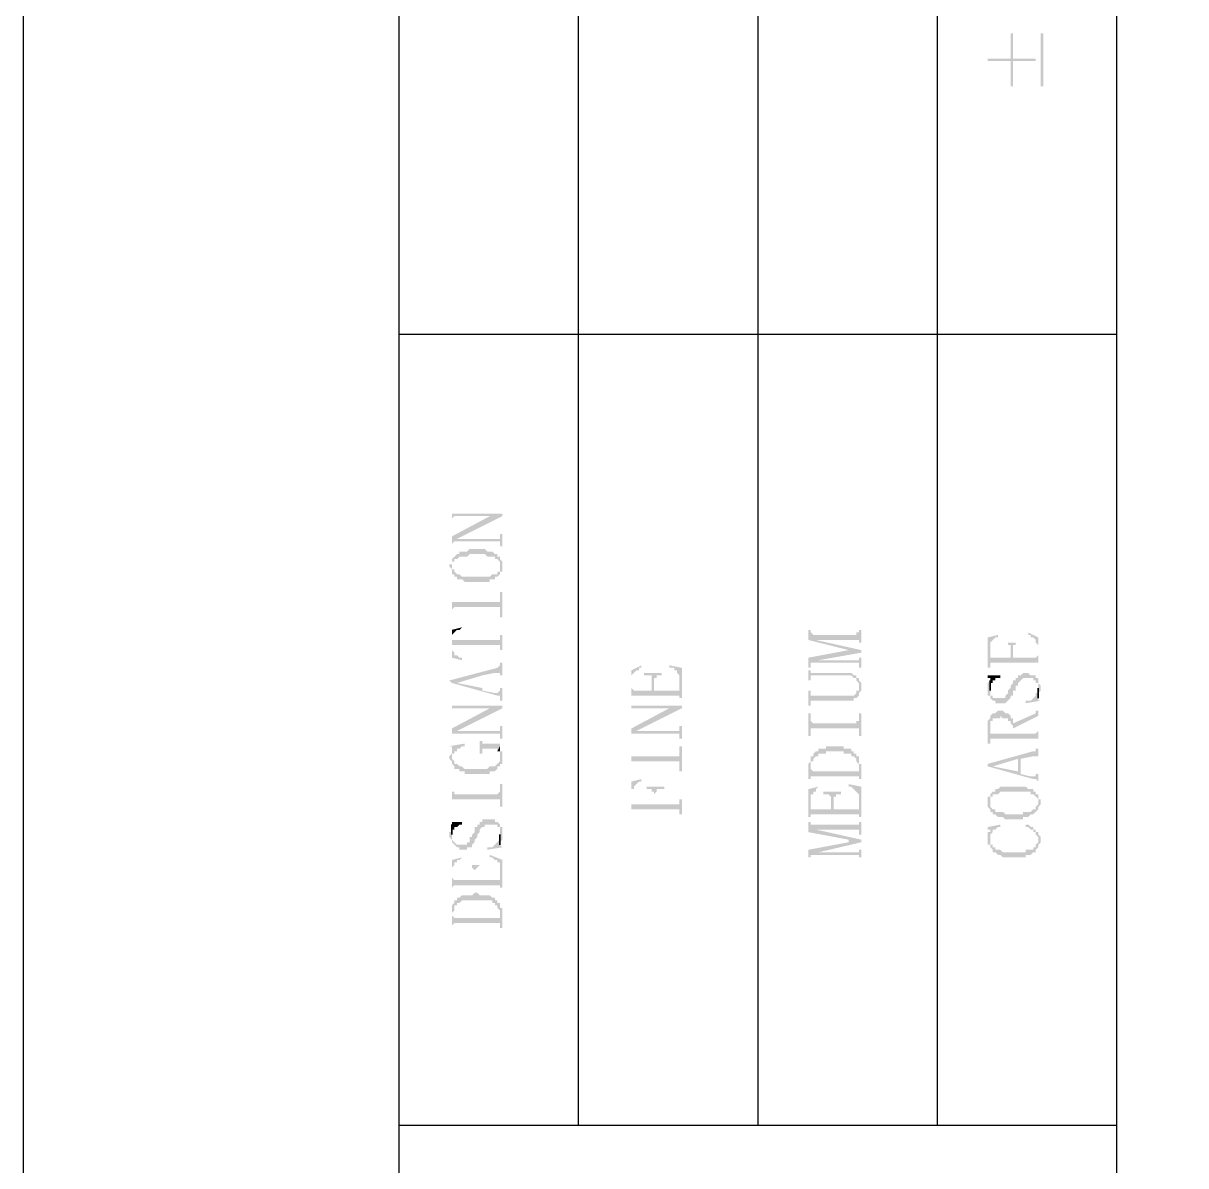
# Model space of a CAD drawing. Header units: millimetres. Extents: x 1167 to 2269, y 1197 to 1555.
# Drawn here: x 1409.28 to 1430.03, y 1474.59 to 1494.99 of the extents above; entities that cross this region are included whole.
import ezdxf

# ---------------------------------------------------------------- set-up
doc = ezdxf.new("R2010")
doc.units = ezdxf.units.MM

msp = doc.modelspace()

# ---------------------------------------------------------------- hatches: boundary and pattern name
at = {"transparency": 33554559}
for points in [[(1426.49876, 1494.35942), (1426.49876, 1494.31428), (1426.90495, 1494.31428), (1426.90495, 1493.86296), (1426.95008, 1493.86296), (1426.95008, 1494.31428), (1427.35627, 1494.31428), (1427.35627, 1494.35942), (1426.95008, 1494.35942), (1426.95008, 1494.81074), (1426.90495, 1494.81074), (1426.90495, 1494.35942)], [(1427.49167, 1493.86296), (1427.49167, 1494.81074), (1427.44654, 1494.81074), (1427.44654, 1493.86296)], [(1416.93074, 1486.32589), (1416.93074, 1486.10023), (1416.93074, 1486.14536), (1416.93074, 1486.14536), (1416.97587, 1486.19049), (1417.83339, 1486.19049), (1417.83339, 1486.23562), (1416.93074, 1486.23562)], [(1416.93074, 1485.82944), (1416.93074, 1485.64891), (1416.93074, 1485.69404), (1416.93074, 1485.69404), (1416.97587, 1485.73917), (1416.97587, 1485.73917), (1417.02101, 1485.7843), (1417.83339, 1486.19049), (1417.60772, 1486.19049)], [(1416.97587, 1485.73917), (1417.78825, 1485.73917), (1417.78825, 1485.69404), (1417.78825, 1485.64891), (1417.83339, 1485.64891), (1417.83339, 1485.87457), (1417.78825, 1485.87457), (1417.78825, 1485.7843), (1417.02101, 1485.7843)], [(1416.93074, 1485.42325), (1416.93074, 1485.28785), (1416.93074, 1485.33298), (1416.93074, 1485.37811), (1416.97587, 1485.37811), (1416.97587, 1485.42325), (1417.02101, 1485.42325), (1417.06614, 1485.46838), (1417.20154, 1485.46838), (1417.24667, 1485.51351), (1417.51746, 1485.51351), (1417.56259, 1485.46838), (1417.69799, 1485.46838), (1417.69799, 1485.42325), (1417.74312, 1485.42325), (1417.78825, 1485.37811), (1417.78825, 1485.33298), (1417.78825, 1485.28785), (1417.78825, 1485.42325), (1417.78825, 1485.46838), (1417.74312, 1485.46838), (1417.74312, 1485.51351), (1417.69799, 1485.51351), (1417.65286, 1485.55864), (1417.56259, 1485.55864), (1417.51746, 1485.60377), (1417.24667, 1485.60377), (1417.20154, 1485.55864), (1417.06614, 1485.55864), (1417.06614, 1485.51351), (1417.02101, 1485.51351), (1416.97587, 1485.46838), (1416.97587, 1485.46838)], [(1416.88561, 1485.28785), (1416.88561, 1485.28785), (1416.93074, 1485.24272), (1416.93074, 1485.19758), (1416.93074, 1485.15245), (1416.97587, 1485.15245), (1416.97587, 1485.10732), (1417.02101, 1485.10732), (1417.02101, 1485.06219), (1417.11127, 1485.06219), (1417.1564, 1485.01706), (1417.60772, 1485.01706), (1417.60772, 1485.06219), (1417.69799, 1485.06219), (1417.69799, 1485.10732), (1417.74312, 1485.10732), (1417.78825, 1485.15245), (1417.78825, 1485.19758), (1417.83339, 1485.19758), (1417.83339, 1485.24272), (1417.83339, 1485.28785), (1417.83339, 1485.33298), (1417.83339, 1485.37811), (1417.83339, 1485.37811), (1417.78825, 1485.42325), (1417.78825, 1485.28785), (1417.78825, 1485.24272), (1417.78825, 1485.19758), (1417.74312, 1485.19758), (1417.74312, 1485.15245), (1417.65286, 1485.15245), (1417.60772, 1485.10732), (1417.11127, 1485.10732), (1417.06614, 1485.15245), (1417.02101, 1485.15245), (1416.97587, 1485.19758), (1416.97587, 1485.24272), (1416.93074, 1485.24272), (1416.93074, 1485.28785), (1416.93074, 1485.42325), (1416.93074, 1485.37811), (1416.93074, 1485.33298), (1416.88561, 1485.33298)], [(1416.93074, 1484.83653), (1416.93074, 1484.38521), (1416.93074, 1484.5206), (1416.93074, 1484.5206), (1416.97587, 1484.56573), (1417.78825, 1484.56573), (1417.78825, 1484.38521), (1417.83339, 1484.38521), (1417.83339, 1484.83653), (1417.78825, 1484.83653), (1417.78825, 1484.70113), (1417.78825, 1484.656), (1416.93074, 1484.656)], [(1416.93074, 1484.15954), (1416.93074, 1484.02415), (1416.93074, 1484.06928), (1416.97587, 1484.11441), (1416.97587, 1484.11441), (1417.02101, 1484.15954), (1417.06614, 1484.15954), (1417.11127, 1484.20468), (1417.11127, 1484.20468)], [(1416.93074, 1484.15954), (1416.93074, 1483.66309), (1417.11127, 1483.61796), (1417.11127, 1483.66309), (1417.06614, 1483.66309), (1417.02101, 1483.70822), (1416.97587, 1483.70822), (1416.97587, 1483.75336), (1416.97587, 1483.75336), (1416.93074, 1483.79849), (1416.93074, 1484.02415)], [(1416.93074, 1484.02415), (1416.93074, 1483.84362), (1416.93074, 1483.88875), (1417.78825, 1483.88875), (1417.78825, 1483.84362), (1417.78825, 1483.79849), (1417.83339, 1483.79849), (1417.83339, 1484.06928), (1417.78825, 1484.06928), (1417.78825, 1484.02415), (1417.78825, 1483.97902), (1416.93074, 1483.97902)], [(1423.29438, 1484.15954), (1423.29438, 1483.97902), (1424.01649, 1483.79849), (1424.01649, 1483.79849), (1424.24215, 1483.75336), (1424.24215, 1483.79849), (1423.42977, 1483.97902), (1423.42977, 1483.97902), (1423.38464, 1484.06928), (1423.38464, 1484.06928), (1423.33951, 1484.11441), (1423.33951, 1484.15954), (1423.33951, 1484.15954)], [(1423.38464, 1484.06928), (1423.42977, 1483.97902), (1424.19702, 1483.97902), (1424.19702, 1483.93388), (1424.24215, 1483.93388), (1424.24215, 1484.15954), (1424.19702, 1484.15954), (1424.19702, 1484.11441), (1424.15189, 1484.11441), (1424.15189, 1484.06928)], [(1426.49876, 1484.02415), (1426.49876, 1483.48256), (1426.54389, 1483.48256), (1426.54389, 1483.88875), (1426.54389, 1483.93388), (1426.54389, 1483.93388), (1426.58903, 1483.97902), (1426.58903, 1483.97902), (1426.63416, 1484.02415), (1426.67929, 1484.02415), (1426.67929, 1484.06928), (1426.67929, 1484.06928)], [(1427.22088, 1484.06928), (1427.26601, 1484.06928), (1427.26601, 1484.02415), (1427.31114, 1484.02415), (1427.35627, 1483.97902), (1427.35627, 1483.93388), (1427.35627, 1483.93388), (1427.40141, 1483.88875), (1427.40141, 1483.48256), (1427.40141, 1484.02415), (1427.22088, 1484.11441)], [(1423.29438, 1483.66309), (1423.29438, 1483.48256), (1423.33951, 1483.48256), (1423.33951, 1483.52769), (1423.33951, 1483.57283), (1423.38464, 1483.57283), (1423.47491, 1483.61796), (1424.24215, 1483.75336), (1424.01649, 1483.79849)], [(1426.54389, 1483.52769), (1426.54389, 1483.57283), (1427.40141, 1483.57283), (1427.40141, 1483.52769), (1427.40141, 1483.70822), (1427.40141, 1483.70822), (1427.35627, 1483.66309), (1426.95008, 1483.66309), (1426.95008, 1483.79849), (1426.90495, 1483.66309), (1426.54389, 1483.66309), (1426.54389, 1483.84362)], [(1426.76956, 1483.93388), (1426.85982, 1483.93388), (1426.85982, 1483.88875), (1426.90495, 1483.88875), (1426.90495, 1483.66309), (1426.95008, 1483.79849), (1426.95008, 1483.84362), (1426.95008, 1483.88875), (1426.99522, 1483.88875), (1426.99522, 1483.93388), (1427.08548, 1483.93388)], [(1416.88561, 1483.2569), (1416.93074, 1483.21177), (1417.02101, 1483.21177), (1417.47233, 1483.34717), (1417.47233, 1483.1215), (1417.47233, 1483.34717), (1417.69799, 1483.3923), (1417.78825, 1483.3923), (1417.78825, 1483.34717), (1417.83339, 1483.34717), (1417.83339, 1483.57283), (1417.78825, 1483.57283), (1417.78825, 1483.52769), (1417.78825, 1483.52769), (1417.74312, 1483.48256), (1417.74312, 1483.48256)], [(1423.38464, 1483.57283), (1424.19702, 1483.57283), (1424.19702, 1483.52769), (1424.19702, 1483.48256), (1424.24215, 1483.48256), (1424.24215, 1483.66309), (1424.19702, 1483.66309), (1424.19702, 1483.61796), (1423.47491, 1483.61796)], [(1420.13513, 1483.43743), (1420.13513, 1482.94098), (1420.13513, 1483.30203), (1420.13513, 1483.34717), (1420.18026, 1483.3923), (1420.18026, 1483.3923), (1420.22539, 1483.43743), (1420.27052, 1483.43743), (1420.27052, 1483.48256), (1420.31566, 1483.48256), (1420.31566, 1483.52769)], [(1420.36079, 1483.3923), (1420.36079, 1483.34717), (1420.49618, 1483.34717), (1420.49618, 1483.30203), (1420.49618, 1483.2569), (1420.49618, 1483.07637), (1420.54132, 1483.2569), (1420.54132, 1483.30203), (1420.58645, 1483.30203), (1420.58645, 1483.34717), (1420.67671, 1483.34717), (1420.67671, 1483.3923)], [(1420.81211, 1483.48256), (1420.90237, 1483.48256), (1420.90237, 1483.43743), (1420.94751, 1483.43743), (1420.94751, 1483.3923), (1420.94751, 1483.3923), (1420.99264, 1483.34717), (1420.99264, 1482.94098), (1421.03777, 1482.94098), (1421.03777, 1483.48256), (1420.81211, 1483.52769)], [(1423.29438, 1483.43743), (1423.29438, 1483.2569), (1423.33951, 1483.2569), (1423.33951, 1483.30203), (1423.33951, 1483.34717), (1424.06163, 1483.34717), (1424.10676, 1483.30203), (1424.15189, 1483.30203), (1424.15189, 1483.2569), (1424.15189, 1483.2569), (1424.19702, 1483.21177), (1424.19702, 1483.16664), (1424.19702, 1483.30203), (1424.15189, 1483.30203), (1424.15189, 1483.34717), (1424.10676, 1483.34717), (1424.06163, 1483.3923), (1423.33951, 1483.3923), (1423.33951, 1483.43743), (1423.33951, 1483.43743)], [(1426.49876, 1483.1215), (1426.49876, 1483.03124), (1426.49876, 1482.98611), (1426.54389, 1482.98611), (1426.54389, 1482.94098), (1426.54389, 1482.94098), (1426.58903, 1482.89584), (1426.63416, 1482.89584), (1426.63416, 1482.85071), (1426.81469, 1482.85071), (1426.85982, 1482.89584), (1426.85982, 1482.89584), (1426.90495, 1482.94098), (1426.90495, 1482.98611), (1426.95008, 1482.98611), (1426.95008, 1483.07637), (1426.99522, 1483.07637), (1426.99522, 1483.16664), (1427.04035, 1483.16664), (1427.04035, 1483.21177), (1427.04035, 1483.21177), (1427.08548, 1483.2569), (1427.08548, 1483.2569), (1427.13061, 1483.30203), (1427.31114, 1483.30203), (1427.31114, 1483.2569), (1427.35627, 1483.2569), (1427.35627, 1483.21177), (1427.40141, 1483.21177), (1427.40141, 1483.16664), (1427.40141, 1482.98611), (1427.40141, 1483.03124), (1427.40141, 1483.03124), (1427.44654, 1483.07637), (1427.44654, 1483.1215), (1427.44654, 1483.16664), (1427.44654, 1483.16664), (1427.40141, 1483.21177), (1427.40141, 1483.2569), (1427.40141, 1483.30203), (1427.35627, 1483.30203), (1427.35627, 1483.34717), (1427.26601, 1483.34717), (1427.22088, 1483.3923), (1427.13061, 1483.3923), (1427.08548, 1483.34717), (1427.04035, 1483.34717), (1427.04035, 1483.30203), (1426.99522, 1483.30203), (1426.99522, 1483.2569), (1426.95008, 1483.2569), (1426.95008, 1483.21177), (1426.95008, 1483.21177), (1426.90495, 1483.16664), (1426.90495, 1483.1215), (1426.90495, 1483.1215), (1426.85982, 1483.07637), (1426.85982, 1483.03124), (1426.85982, 1483.03124), (1426.81469, 1482.98611), (1426.81469, 1482.94098), (1426.58903, 1482.94098), (1426.58903, 1482.98611), (1426.54389, 1482.98611), (1426.54389, 1483.03124), (1426.54389, 1483.07637), (1426.54389, 1483.2569), (1426.49876, 1483.21177), (1426.49876, 1483.16664)], [(1416.93074, 1483.21177), (1417.74312, 1482.98611), (1417.78825, 1482.98611), (1417.78825, 1482.94098), (1417.78825, 1482.89584), (1417.83339, 1482.89584), (1417.83339, 1483.1215), (1417.78825, 1483.1215), (1417.78825, 1483.07637), (1417.78825, 1483.07637), (1417.74312, 1483.03124), (1417.69799, 1483.03124), (1417.47233, 1483.07637), (1417.47233, 1483.34717), (1417.47233, 1483.1215), (1417.02101, 1483.21177), (1417.02101, 1483.21177)], [(1420.13513, 1482.94098), (1420.13513, 1482.98611), (1420.99264, 1482.98611), (1420.99264, 1482.94098), (1420.99264, 1483.1215), (1420.99264, 1483.07637), (1420.54132, 1483.07637), (1420.54132, 1483.2569), (1420.49618, 1483.07637), (1420.18026, 1483.07637), (1420.13513, 1483.1215), (1420.13513, 1483.30203)], [(1423.29438, 1483.07637), (1423.29438, 1482.80558), (1423.33951, 1482.80558), (1423.33951, 1482.85071), (1423.33951, 1482.89584), (1424.10676, 1482.89584), (1424.10676, 1482.94098), (1424.15189, 1482.94098), (1424.19702, 1482.98611), (1424.19702, 1483.03124), (1424.19702, 1483.03124), (1424.24215, 1483.07637), (1424.24215, 1483.1215), (1424.24215, 1483.16664), (1424.24215, 1483.21177), (1424.19702, 1483.2569), (1424.19702, 1483.1215), (1424.19702, 1483.07637), (1424.15189, 1483.07637), (1424.15189, 1483.03124), (1424.15189, 1483.03124), (1424.10676, 1482.98611), (1423.33951, 1482.98611), (1423.33951, 1483.07637)], [(1426.49876, 1483.34717), (1426.49876, 1483.30203), (1426.54389, 1483.30203), (1426.54389, 1483.16664), (1426.54389, 1483.21177), (1426.58903, 1483.21177), (1426.58903, 1483.2569), (1426.63416, 1483.2569), (1426.63416, 1483.30203), (1426.72442, 1483.30203), (1426.72442, 1483.34717)], [(1427.17575, 1482.85071), (1427.17575, 1482.85071), (1427.44654, 1482.89584), (1427.40141, 1482.89584), (1427.40141, 1482.94098), (1427.40141, 1483.07637), (1427.40141, 1483.03124), (1427.35627, 1483.03124), (1427.35627, 1482.98611), (1427.35627, 1482.98611), (1427.31114, 1482.94098), (1427.31114, 1482.94098), (1427.26601, 1482.89584), (1427.17575, 1482.89584)], [(1416.93074, 1482.89584), (1416.93074, 1482.67018), (1416.93074, 1482.76045), (1417.83339, 1482.76045), (1417.83339, 1482.80558), (1416.93074, 1482.80558)], [(1416.93074, 1482.39939), (1416.93074, 1482.21886), (1416.93074, 1482.30913), (1416.97587, 1482.30913), (1417.02101, 1482.35426), (1417.83339, 1482.76045), (1417.60772, 1482.76045)], [(1420.13513, 1482.89584), (1420.13513, 1482.67018), (1420.13513, 1482.71532), (1420.13513, 1482.76045), (1421.03777, 1482.76045), (1421.03777, 1482.80558), (1420.13513, 1482.80558)], [(1420.13513, 1482.39939), (1420.13513, 1482.21886), (1420.13513, 1482.26399), (1420.13513, 1482.30913), (1420.18026, 1482.30913), (1420.22539, 1482.35426), (1421.03777, 1482.76045), (1420.81211, 1482.76045)], [(1426.95008, 1482.48965), (1426.95008, 1482.39939), (1427.40141, 1482.62505), (1427.40141, 1482.76045), (1427.40141, 1482.71532), (1427.35627, 1482.71532), (1427.35627, 1482.67018), (1427.35627, 1482.67018)], [(1423.29438, 1482.67018), (1423.29438, 1482.26399), (1423.33951, 1482.26399), (1423.33951, 1482.39939), (1424.19702, 1482.39939), (1424.19702, 1482.26399), (1424.24215, 1482.26399), (1424.24215, 1482.67018), (1424.19702, 1482.67018), (1424.19702, 1482.53479), (1424.15189, 1482.53479), (1424.15189, 1482.48965), (1423.38464, 1482.48965), (1423.33951, 1482.53479), (1423.33951, 1482.67018)], [(1426.49876, 1482.44452), (1426.49876, 1482.1286), (1426.54389, 1482.1286), (1426.54389, 1482.44452), (1426.54389, 1482.53479), (1426.58903, 1482.53479), (1426.58903, 1482.57992), (1426.72442, 1482.57992), (1426.72442, 1482.62505), (1426.72442, 1482.62505), (1426.76956, 1482.57992), (1426.85982, 1482.57992), (1426.85982, 1482.53479), (1426.90495, 1482.53479), (1426.90495, 1482.48965), (1426.90495, 1482.48965), (1426.95008, 1482.44452), (1426.95008, 1482.30913), (1426.95008, 1482.57992), (1426.90495, 1482.57992), (1426.90495, 1482.62505), (1426.90495, 1482.62505), (1426.85982, 1482.67018), (1426.81469, 1482.67018), (1426.76956, 1482.71532), (1426.67929, 1482.71532), (1426.63416, 1482.67018), (1426.58903, 1482.67018), (1426.54389, 1482.62505), (1426.54389, 1482.57992), (1426.54389, 1482.57992), (1426.49876, 1482.53479), (1426.49876, 1482.48965), (1426.49876, 1482.48965)], [(1426.54389, 1482.17373), (1426.54389, 1482.21886), (1427.40141, 1482.21886), (1427.40141, 1482.1286), (1427.40141, 1482.39939), (1427.40141, 1482.35426), (1427.40141, 1482.35426), (1427.35627, 1482.30913), (1426.95008, 1482.30913), (1426.95008, 1482.53479), (1426.95008, 1482.57992), (1426.95008, 1482.30913), (1426.54389, 1482.30913), (1426.54389, 1482.39939)], [(1416.97587, 1482.30913), (1417.78825, 1482.30913), (1417.78825, 1482.21886), (1417.83339, 1482.21886), (1417.83339, 1482.44452), (1417.78825, 1482.44452), (1417.78825, 1482.39939), (1417.78825, 1482.35426), (1417.02101, 1482.35426)], [(1420.18026, 1482.30913), (1420.99264, 1482.30913), (1420.99264, 1482.21886), (1421.03777, 1482.21886), (1421.03777, 1482.44452), (1420.99264, 1482.44452), (1420.99264, 1482.39939), (1420.99264, 1482.35426), (1420.22539, 1482.35426)], [(1416.88561, 1482.08346), (1416.93074, 1482.08346), (1416.93074, 1482.03833), (1416.93074, 1481.90294), (1416.93074, 1481.94807), (1416.97587, 1481.94807), (1416.97587, 1481.9932), (1417.02101, 1481.9932), (1417.02101, 1482.03833), (1417.06614, 1482.03833), (1417.11127, 1482.08346), (1417.1564, 1482.08346), (1417.1564, 1482.1286)], [(1417.4272, 1482.17373), (1417.4272, 1481.94807), (1417.47233, 1481.94807), (1417.47233, 1481.9932), (1417.47233, 1482.03833), (1417.74312, 1482.03833), (1417.74312, 1481.9932), (1417.78825, 1482.08346), (1417.78825, 1482.1286), (1417.47233, 1482.1286), (1417.47233, 1482.17373), (1417.47233, 1482.17373)], [(1416.88561, 1481.90294), (1416.88561, 1481.8578), (1416.88561, 1481.8578), (1416.93074, 1481.81267), (1416.93074, 1481.76754), (1416.93074, 1481.76754), (1416.97587, 1481.72241), (1416.97587, 1481.67728), (1417.06614, 1481.67728), (1417.06614, 1481.63214), (1417.1564, 1481.63214), (1417.1564, 1481.58701), (1417.60772, 1481.58701), (1417.60772, 1481.63214), (1417.69799, 1481.63214), (1417.74312, 1481.67728), (1417.74312, 1481.72241), (1417.78825, 1481.72241), (1417.78825, 1481.76754), (1417.83339, 1481.76754), (1417.83339, 1481.81267), (1417.83339, 1481.90294), (1417.83339, 1481.94807), (1417.83339, 1481.9932), (1417.78825, 1481.9932), (1417.78825, 1481.8578), (1417.78825, 1481.81267), (1417.78825, 1481.81267), (1417.74312, 1481.76754), (1417.74312, 1481.76754), (1417.69799, 1481.72241), (1417.60772, 1481.72241), (1417.56259, 1481.67728), (1417.1564, 1481.67728), (1417.11127, 1481.72241), (1417.06614, 1481.72241), (1417.02101, 1481.76754), (1416.97587, 1481.76754), (1416.97587, 1481.81267), (1416.97587, 1481.81267), (1416.93074, 1481.8578), (1416.93074, 1481.9932), (1416.93074, 1481.94807), (1416.93074, 1481.94807)], [(1417.74312, 1481.9932), (1417.78825, 1481.9932), (1417.78825, 1481.90294), (1417.78825, 1482.03833), (1417.78825, 1482.08346)], [(1420.13513, 1482.08346), (1420.13513, 1481.63214), (1420.13513, 1481.76754), (1420.13513, 1481.81267), (1420.99264, 1481.81267), (1420.99264, 1481.63214), (1421.03777, 1481.63214), (1421.03777, 1482.08346), (1420.99264, 1482.08346), (1420.99264, 1481.94807), (1420.99264, 1481.90294), (1420.13513, 1481.90294), (1420.13513, 1481.94807)], [(1423.29438, 1481.72241), (1423.29438, 1481.49675), (1423.33951, 1481.49675), (1423.33951, 1481.72241), (1423.33951, 1481.76754), (1423.33951, 1481.81267), (1423.38464, 1481.81267), (1423.38464, 1481.8578), (1423.38464, 1481.8578), (1423.42977, 1481.90294), (1423.47491, 1481.90294), (1423.47491, 1481.94807), (1423.6103, 1481.94807), (1423.6103, 1481.9932), (1423.92623, 1481.9932), (1423.92623, 1481.94807), (1424.06163, 1481.94807), (1424.06163, 1481.90294), (1424.10676, 1481.90294), (1424.15189, 1481.8578), (1424.15189, 1481.81267), (1424.15189, 1481.81267), (1424.19702, 1481.76754), (1424.19702, 1481.49675), (1424.24215, 1481.49675), (1424.24215, 1481.72241), (1424.24215, 1481.76754), (1424.19702, 1481.76754), (1424.19702, 1481.8578), (1424.19702, 1481.90294), (1424.15189, 1481.90294), (1424.15189, 1481.94807), (1424.10676, 1481.94807), (1424.10676, 1481.9932), (1424.06163, 1481.9932), (1424.06163, 1482.03833), (1423.92623, 1482.03833), (1423.92623, 1482.08346), (1423.6103, 1482.08346), (1423.6103, 1482.03833), (1423.47491, 1482.03833), (1423.47491, 1481.9932), (1423.42977, 1481.9932), (1423.38464, 1481.94807), (1423.38464, 1481.90294), (1423.33951, 1481.90294), (1423.33951, 1481.8578), (1423.33951, 1481.81267), (1423.33951, 1481.81267), (1423.29438, 1481.76754), (1423.29438, 1481.76754)], [(1426.49876, 1481.76754), (1426.49876, 1481.72241), (1426.58903, 1481.72241), (1427.04035, 1481.8578), (1427.04035, 1481.63214), (1427.08548, 1481.8578), (1427.31114, 1481.90294), (1427.40141, 1481.90294), (1427.40141, 1481.8578), (1427.40141, 1482.08346), (1427.40141, 1482.03833), (1427.35627, 1482.03833), (1427.35627, 1481.9932), (1427.31114, 1481.9932)], [(1423.33951, 1481.49675), (1423.33951, 1481.54188), (1424.19702, 1481.54188), (1424.19702, 1481.49675), (1424.19702, 1481.67728), (1424.19702, 1481.63214), (1423.38464, 1481.63214), (1423.33951, 1481.67728), (1423.33951, 1481.72241)], [(1426.49876, 1481.72241), (1427.31114, 1481.49675), (1427.35627, 1481.49675), (1427.40141, 1481.45161), (1427.40141, 1481.40648), (1427.40141, 1481.63214), (1427.40141, 1481.58701), (1427.35627, 1481.58701), (1427.35627, 1481.54188), (1427.26601, 1481.54188), (1427.08548, 1481.58701), (1427.08548, 1481.8578), (1427.04035, 1481.63214), (1426.58903, 1481.72241), (1426.58903, 1481.72241)], [(1420.13513, 1481.45161), (1420.13513, 1480.8649), (1420.13513, 1481.22595), (1420.13513, 1481.31622), (1420.18026, 1481.31622), (1420.18026, 1481.36135), (1420.18026, 1481.36135), (1420.22539, 1481.40648), (1420.22539, 1481.40648), (1420.27052, 1481.45161), (1420.31566, 1481.45161), (1420.31566, 1481.49675)], [(1416.93074, 1481.40648), (1416.93074, 1481.00029), (1416.93074, 1481.13569), (1417.78825, 1481.13569), (1417.78825, 1481.00029), (1417.83339, 1481.00029), (1417.83339, 1481.40648), (1417.78825, 1481.40648), (1417.78825, 1481.27109), (1417.78825, 1481.27109), (1417.74312, 1481.22595), (1416.97587, 1481.22595), (1416.97587, 1481.27109), (1416.93074, 1481.27109)], [(1420.40592, 1481.36135), (1420.40592, 1481.31622), (1420.49618, 1481.31622), (1420.49618, 1481.27109), (1420.54132, 1481.27109), (1420.54132, 1481.04542), (1420.54132, 1481.22595), (1420.54132, 1481.22595), (1420.58645, 1481.27109), (1420.58645, 1481.31622), (1420.72184, 1481.31622), (1420.72184, 1481.36135)], [(1423.29438, 1481.31622), (1423.29438, 1480.81976), (1423.33951, 1480.81976), (1423.33951, 1481.18082), (1423.33951, 1481.22595), (1423.38464, 1481.22595), (1423.38464, 1481.27109), (1423.42977, 1481.27109), (1423.42977, 1481.31622), (1423.42977, 1481.31622), (1423.47491, 1481.36135), (1423.52004, 1481.36135), (1423.47491, 1481.36135)], [(1424.01649, 1481.36135), (1424.06163, 1481.36135), (1424.10676, 1481.31622), (1424.10676, 1481.31622), (1424.15189, 1481.27109), (1424.15189, 1481.27109), (1424.19702, 1481.22595), (1424.19702, 1481.18082), (1424.19702, 1480.81976), (1424.24215, 1480.81976), (1424.24215, 1481.36135), (1424.01649, 1481.40648)], [(1426.54389, 1481.18082), (1426.54389, 1481.09056), (1426.54389, 1481.13569), (1426.54389, 1481.18082), (1426.58903, 1481.18082), (1426.58903, 1481.22595), (1426.67929, 1481.22595), (1426.72442, 1481.27109), (1427.26601, 1481.27109), (1427.26601, 1481.22595), (1427.31114, 1481.22595), (1427.35627, 1481.18082), (1427.35627, 1481.18082), (1427.40141, 1481.13569), (1427.40141, 1481.09056), (1427.40141, 1481.22595), (1427.35627, 1481.22595), (1427.35627, 1481.27109), (1427.31114, 1481.27109), (1427.31114, 1481.31622), (1427.22088, 1481.31622), (1427.17575, 1481.36135), (1426.72442, 1481.36135), (1426.67929, 1481.31622), (1426.63416, 1481.31622), (1426.63416, 1481.27109), (1426.58903, 1481.27109), (1426.54389, 1481.22595), (1426.54389, 1481.22595)], [(1420.13513, 1480.91003), (1420.13513, 1480.95516), (1420.99264, 1480.95516), (1420.99264, 1480.8649), (1421.03777, 1480.8649), (1421.03777, 1481.13569), (1420.99264, 1481.13569), (1420.99264, 1481.09056), (1420.99264, 1481.04542), (1420.54132, 1481.04542), (1420.54132, 1481.22595), (1420.54132, 1481.04542), (1420.13513, 1481.04542), (1420.13513, 1481.22595)], [(1423.33951, 1480.81976), (1423.33951, 1480.8649), (1424.19702, 1480.8649), (1424.19702, 1480.81976), (1424.19702, 1481.00029), (1424.19702, 1480.95516), (1423.7457, 1480.95516), (1423.7457, 1481.13569), (1423.70057, 1480.95516), (1423.33951, 1480.95516), (1423.33951, 1481.00029), (1423.33951, 1481.18082)], [(1423.56517, 1481.27109), (1423.56517, 1481.22595), (1423.65544, 1481.22595), (1423.70057, 1481.18082), (1423.70057, 1481.13569), (1423.70057, 1480.95516), (1423.7457, 1481.13569), (1423.7457, 1481.18082), (1423.79083, 1481.18082), (1423.79083, 1481.22595), (1423.8811, 1481.22595), (1423.8811, 1481.27109)], [(1426.49876, 1481.09056), (1426.49876, 1481.04542), (1426.49876, 1481.00029), (1426.49876, 1481.00029), (1426.54389, 1480.95516), (1426.54389, 1480.91003), (1426.58903, 1480.91003), (1426.58903, 1480.8649), (1426.63416, 1480.8649), (1426.67929, 1480.81976), (1426.76956, 1480.81976), (1426.81469, 1480.77463), (1427.13061, 1480.77463), (1427.13061, 1480.81976), (1427.22088, 1480.81976), (1427.26601, 1480.8649), (1427.31114, 1480.8649), (1427.35627, 1480.91003), (1427.35627, 1480.91003), (1427.40141, 1480.95516), (1427.40141, 1481.00029), (1427.40141, 1481.00029), (1427.44654, 1481.04542), (1427.44654, 1481.09056), (1427.44654, 1481.13569), (1427.40141, 1481.13569), (1427.40141, 1481.18082), (1427.40141, 1481.09056), (1427.40141, 1481.04542), (1427.40141, 1481.04542), (1427.35627, 1481.00029), (1427.35627, 1480.95516), (1427.31114, 1480.95516), (1427.26601, 1480.91003), (1427.13061, 1480.91003), (1427.13061, 1480.8649), (1426.81469, 1480.8649), (1426.76956, 1480.91003), (1426.63416, 1480.91003), (1426.63416, 1480.95516), (1426.58903, 1480.95516), (1426.54389, 1481.00029), (1426.54389, 1481.04542), (1426.54389, 1481.18082), (1426.49876, 1481.18082), (1426.49876, 1481.13569)], [(1416.88561, 1480.50384), (1416.88561, 1480.45871), (1416.88561, 1480.45871), (1416.93074, 1480.41357), (1416.93074, 1480.36844), (1416.93074, 1480.36844), (1416.97587, 1480.32331), (1416.97587, 1480.32331), (1417.02101, 1480.27818), (1417.06614, 1480.27818), (1417.06614, 1480.23305), (1417.20154, 1480.23305), (1417.20154, 1480.27818), (1417.2918, 1480.27818), (1417.2918, 1480.32331), (1417.2918, 1480.32331), (1417.33693, 1480.36844), (1417.33693, 1480.41357), (1417.33693, 1480.41357), (1417.38206, 1480.45871), (1417.38206, 1480.50384), (1417.38206, 1480.50384), (1417.4272, 1480.54897), (1417.4272, 1480.5941), (1417.4272, 1480.5941), (1417.47233, 1480.63924), (1417.51746, 1480.63924), (1417.51746, 1480.68437), (1417.74312, 1480.68437), (1417.74312, 1480.63924), (1417.78825, 1480.63924), (1417.78825, 1480.5941), (1417.78825, 1480.36844), (1417.83339, 1480.41357), (1417.83339, 1480.50384), (1417.83339, 1480.5941), (1417.83339, 1480.63924), (1417.78825, 1480.63924), (1417.78825, 1480.68437), (1417.78825, 1480.68437), (1417.74312, 1480.7295), (1417.69799, 1480.7295), (1417.69799, 1480.77463), (1417.47233, 1480.77463), (1417.47233, 1480.7295), (1417.4272, 1480.7295), (1417.4272, 1480.68437), (1417.38206, 1480.68437), (1417.38206, 1480.63924), (1417.33693, 1480.63924), (1417.33693, 1480.54897), (1417.33693, 1480.54897), (1417.2918, 1480.50384), (1417.2918, 1480.45871), (1417.24667, 1480.45871), (1417.24667, 1480.41357), (1417.24667, 1480.36844), (1417.20154, 1480.36844), (1417.20154, 1480.32331), (1417.02101, 1480.32331), (1416.97587, 1480.36844), (1416.97587, 1480.36844), (1416.93074, 1480.41357), (1416.93074, 1480.63924), (1416.93074, 1480.5941), (1416.93074, 1480.54897), (1416.88561, 1480.54897)], [(1416.88561, 1480.7295), (1416.93074, 1480.7295), (1416.93074, 1480.68437), (1416.93074, 1480.54897), (1416.93074, 1480.5941), (1416.97587, 1480.5941), (1416.97587, 1480.63924), (1417.02101, 1480.63924), (1417.06614, 1480.68437), (1417.11127, 1480.68437), (1417.11127, 1480.7295), (1417.11127, 1480.7295)], [(1423.29438, 1480.7295), (1423.29438, 1480.54897), (1424.01649, 1480.41357), (1424.01649, 1480.36844), (1424.24215, 1480.36844), (1424.24215, 1480.41357), (1423.42977, 1480.5941), (1423.42977, 1480.5941), (1423.38464, 1480.68437), (1423.33951, 1480.68437), (1423.33951, 1480.7295), (1423.33951, 1480.7295)], [(1423.38464, 1480.68437), (1423.42977, 1480.5941), (1424.19702, 1480.5941), (1424.19702, 1480.54897), (1424.19702, 1480.50384), (1424.24215, 1480.50384), (1424.24215, 1480.7295), (1424.19702, 1480.7295), (1424.19702, 1480.68437), (1424.15189, 1480.68437)], [(1426.49876, 1480.63924), (1426.49876, 1480.5941), (1426.54389, 1480.5941), (1426.54389, 1480.32331), (1426.54389, 1480.45871), (1426.54389, 1480.50384), (1426.54389, 1480.50384), (1426.58903, 1480.54897), (1426.58903, 1480.5941), (1426.63416, 1480.5941), (1426.67929, 1480.63924), (1426.72442, 1480.63924), (1426.72442, 1480.68437)], [(1427.17575, 1480.63924), (1427.22088, 1480.63924), (1427.26601, 1480.5941), (1427.31114, 1480.5941), (1427.31114, 1480.54897), (1427.35627, 1480.54897), (1427.35627, 1480.50384), (1427.35627, 1480.50384), (1427.40141, 1480.45871), (1427.40141, 1480.41357), (1427.40141, 1480.54897), (1427.35627, 1480.54897), (1427.35627, 1480.5941), (1427.31114, 1480.5941), (1427.31114, 1480.63924), (1427.26601, 1480.63924), (1427.22088, 1480.68437), (1427.17575, 1480.68437)], [(1417.56259, 1480.27818), (1417.56259, 1480.23305), (1417.83339, 1480.27818), (1417.83339, 1480.27818), (1417.78825, 1480.32331), (1417.78825, 1480.45871), (1417.78825, 1480.41357), (1417.78825, 1480.41357), (1417.74312, 1480.36844), (1417.74312, 1480.36844), (1417.69799, 1480.32331), (1417.69799, 1480.32331), (1417.65286, 1480.27818), (1417.60772, 1480.27818)], [(1426.49876, 1480.45871), (1426.49876, 1480.41357), (1426.49876, 1480.36844), (1426.49876, 1480.32331), (1426.54389, 1480.32331), (1426.54389, 1480.5941), (1426.54389, 1480.54897), (1426.49876, 1480.54897), (1426.49876, 1480.50384)], [(1426.54389, 1480.32331), (1426.54389, 1480.27818), (1426.54389, 1480.27818), (1426.58903, 1480.23305), (1426.58903, 1480.18791), (1426.63416, 1480.18791), (1426.67929, 1480.14278), (1426.72442, 1480.14278), (1426.76956, 1480.09765), (1427.17575, 1480.09765), (1427.17575, 1480.14278), (1427.26601, 1480.14278), (1427.31114, 1480.18791), (1427.35627, 1480.18791), (1427.35627, 1480.23305), (1427.35627, 1480.23305), (1427.40141, 1480.27818), (1427.40141, 1480.32331), (1427.40141, 1480.32331), (1427.44654, 1480.36844), (1427.44654, 1480.41357), (1427.44654, 1480.45871), (1427.44654, 1480.45871), (1427.40141, 1480.50384), (1427.40141, 1480.54897), (1427.40141, 1480.41357), (1427.40141, 1480.36844), (1427.40141, 1480.36844), (1427.35627, 1480.32331), (1427.35627, 1480.27818), (1427.31114, 1480.27818), (1427.31114, 1480.23305), (1427.17575, 1480.23305), (1427.17575, 1480.18791), (1426.76956, 1480.18791), (1426.72442, 1480.23305), (1426.63416, 1480.23305), (1426.63416, 1480.27818), (1426.58903, 1480.27818), (1426.58903, 1480.32331), (1426.54389, 1480.32331), (1426.54389, 1480.36844), (1426.54389, 1480.41357), (1426.54389, 1480.41357)], [(1423.29438, 1480.23305), (1423.29438, 1480.09765), (1423.33951, 1480.09765), (1423.33951, 1480.14278), (1423.38464, 1480.14278), (1423.47491, 1480.18791), (1424.24215, 1480.36844), (1424.01649, 1480.36844)], [(1416.93074, 1480.05252), (1416.93074, 1479.55606), (1416.93074, 1479.91712), (1416.93074, 1479.91712), (1416.97587, 1479.96225), (1416.97587, 1480.00738), (1417.02101, 1480.00738), (1417.02101, 1480.05252), (1417.06614, 1480.05252), (1417.11127, 1480.09765), (1417.11127, 1480.09765)], [(1417.60772, 1480.09765), (1417.65286, 1480.09765), (1417.69799, 1480.05252), (1417.74312, 1480.05252), (1417.74312, 1480.00738), (1417.78825, 1480.00738), (1417.78825, 1479.91712), (1417.78825, 1479.55606), (1417.83339, 1479.55606), (1417.83339, 1480.05252), (1417.60772, 1480.14278)], [(1423.38464, 1480.14278), (1424.19702, 1480.14278), (1424.19702, 1480.09765), (1424.24215, 1480.09765), (1424.24215, 1480.23305), (1424.19702, 1480.23305), (1424.19702, 1480.18791), (1423.47491, 1480.18791)], [(1416.93074, 1479.55606), (1416.93074, 1479.55606), (1416.97587, 1479.6012), (1417.78825, 1479.6012), (1417.78825, 1479.55606), (1417.78825, 1479.73659), (1417.78825, 1479.69146), (1417.33693, 1479.69146), (1417.33693, 1479.87199), (1417.33693, 1479.69146), (1416.97587, 1479.69146), (1416.93074, 1479.73659), (1416.93074, 1479.87199)], [(1417.20154, 1479.96225), (1417.2918, 1479.96225), (1417.2918, 1479.91712), (1417.2918, 1479.91712), (1417.33693, 1479.87199), (1417.33693, 1479.69146), (1417.33693, 1479.87199), (1417.33693, 1479.87199), (1417.38206, 1479.91712), (1417.38206, 1479.91712), (1417.4272, 1479.96225), (1417.47233, 1479.96225)], [(1416.93074, 1479.10474), (1416.93074, 1478.83395), (1416.93074, 1479.10474), (1416.93074, 1479.10474), (1416.97587, 1479.14987), (1416.97587, 1479.19501), (1416.97587, 1479.24014), (1417.02101, 1479.24014), (1417.02101, 1479.28527), (1417.06614, 1479.28527), (1417.11127, 1479.3304), (1417.65286, 1479.3304), (1417.65286, 1479.28527), (1417.69799, 1479.28527), (1417.69799, 1479.24014), (1417.74312, 1479.24014), (1417.74312, 1479.19501), (1417.74312, 1479.19501), (1417.78825, 1479.14987), (1417.78825, 1479.10474), (1417.78825, 1478.83395), (1417.83339, 1478.83395), (1417.83339, 1479.10474), (1417.83339, 1479.19501), (1417.78825, 1479.19501), (1417.78825, 1479.24014), (1417.78825, 1479.28527), (1417.74312, 1479.28527), (1417.74312, 1479.3304), (1417.69799, 1479.3304), (1417.69799, 1479.37553), (1417.65286, 1479.37553), (1417.60772, 1479.42067), (1417.4272, 1479.42067), (1417.38206, 1479.4658), (1417.33693, 1479.4658), (1417.2918, 1479.42067), (1417.11127, 1479.42067), (1417.06614, 1479.37553), (1417.02101, 1479.37553), (1417.02101, 1479.3304), (1416.97587, 1479.3304), (1416.97587, 1479.28527), (1416.97587, 1479.28527), (1416.93074, 1479.24014), (1416.93074, 1479.14987)], [(1416.93074, 1478.87908), (1416.93074, 1478.87908), (1416.97587, 1478.92421), (1417.78825, 1478.92421), (1417.78825, 1478.87908), (1417.78825, 1479.05961), (1417.78825, 1479.01448), (1416.97587, 1479.01448), (1416.93074, 1479.05961), (1416.93074, 1479.05961)]]:
    msp.add_hatch(color=256, dxfattribs=at).paths.add_polyline_path(points)

# ---------------------------------------------------------------- linework, layer by layer
msp.add_line((1415.98289, 1549.22789), (1415.98289, 1262.48694))
for points in [[(1829.27643, 1258.22789), (1829.27643, 1555.22789), (1409.27643, 1555.22789), (1409.27643, 1258.22789)], [(1426.54389, 1483.2569), (1426.54389, 1483.07637), (1426.54389, 1483.1215), (1426.54389, 1483.2569)], [(1427.40141, 1483.07637), (1427.40141, 1482.94098), (1427.40141, 1482.98611), (1427.40141, 1483.1215)], [(1416.93074, 1480.63924), (1416.93074, 1480.50384), (1416.93074, 1480.68437)], [(1417.78825, 1480.45871), (1417.78825, 1480.32331), (1417.78825, 1480.36844), (1417.78825, 1480.50384), (1417.78825, 1480.50384)]]:
    msp.add_lwpolyline(points, close=True)
for points in [[(1419.18735, 1549.22789), (1419.18735, 1475.31364)], [(1422.39173, 1549.22789), (1422.39173, 1475.31364)], [(1425.59612, 1549.22789), (1425.59612, 1475.31364)], [(1428.8005, 1549.22789), (1428.8005, 1262.48694)], [(1415.98297, 1489.44001), (1428.8005, 1489.44001)], [(1415.98297, 1475.31364), (1428.8005, 1475.31364)]]:
    msp.add_lwpolyline(points)

doc.saveas('drawing.dxf')
